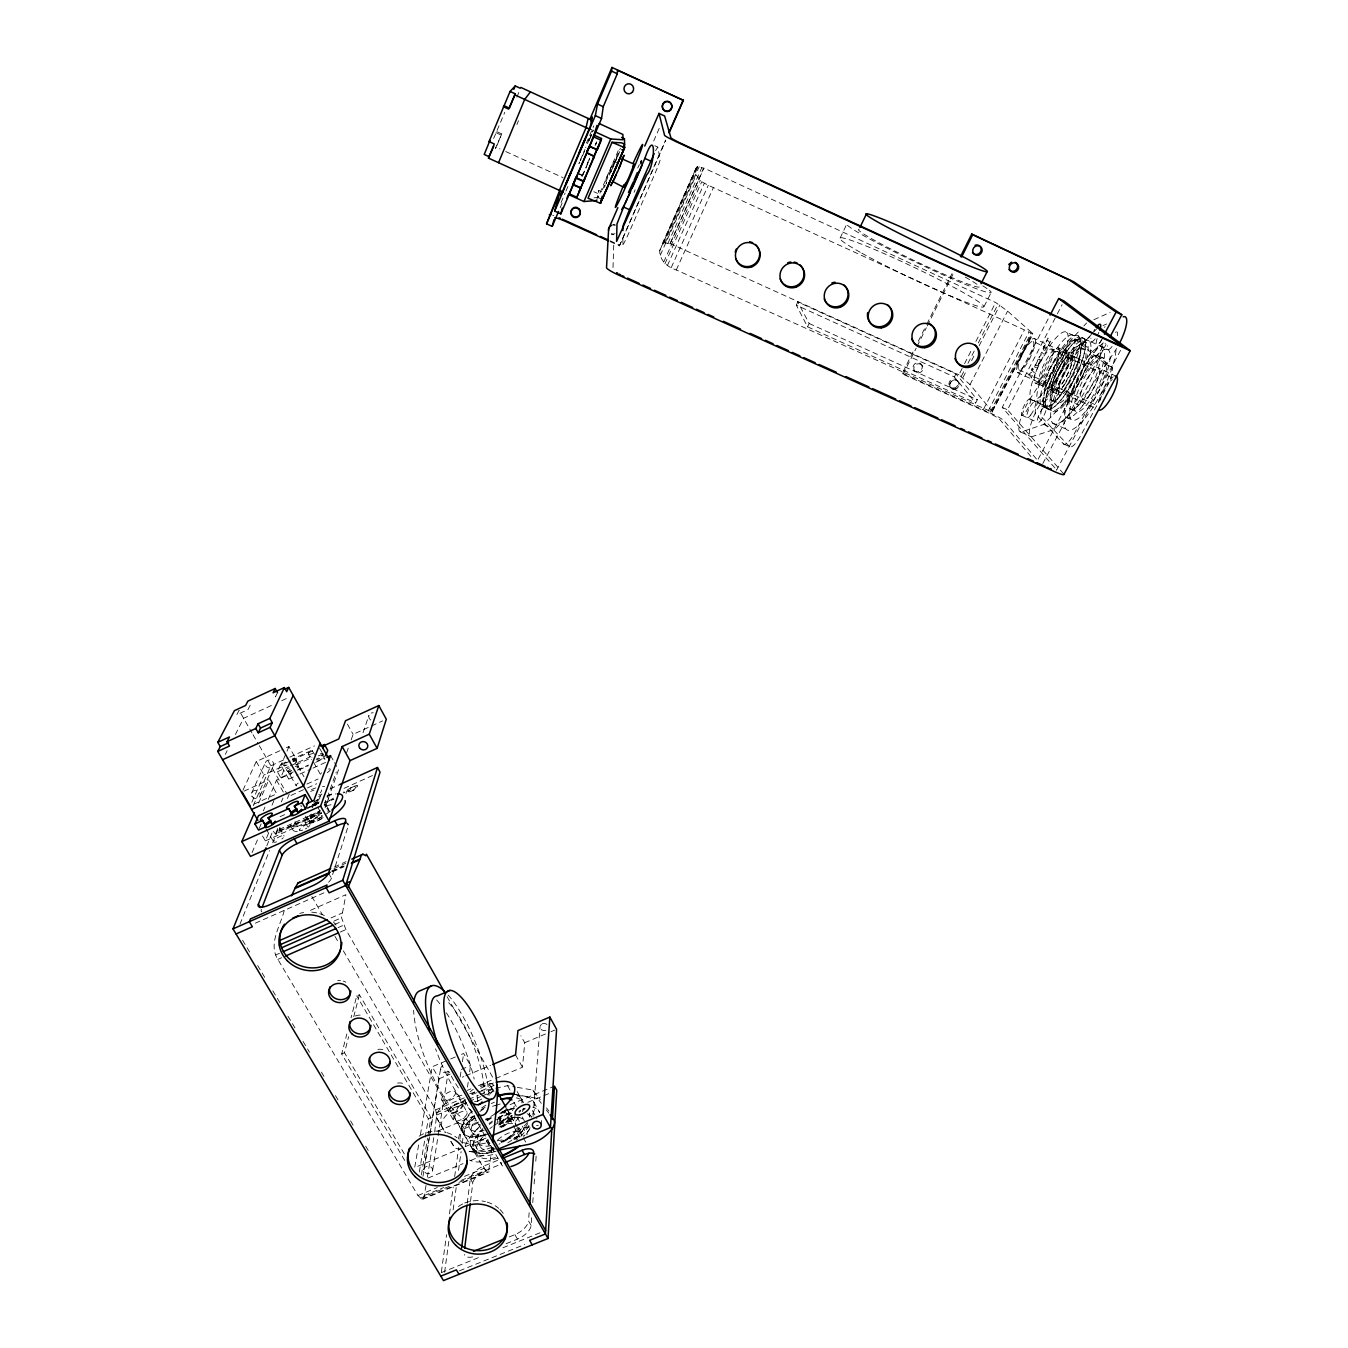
<?xml version="1.0" encoding="UTF-8"?>
<svg xmlns="http://www.w3.org/2000/svg" width="1348" height="1348" viewBox="0 0 1348 1348"><rect width="100%" height="100%" fill="white"/><g stroke="black" fill="none" stroke-linecap="round" stroke-linejoin="round"><path stroke-width="0.75" stroke-dasharray="5 3.75" d="M610.189 241.629L619.457 245.842L665.609 140.074M613.003 267.561L613.795 243.398M541.239 1125.462L541.677 1119.194M506.157 1243.682L517.464 1239.132A14.626 7.195 -32.4 0 0 531.095 1225.399L531.837 1215.053M532.746 1202.618L533.505 1192.255M534.111 1183.965L535.021 1171.53M535.779 1161.167L536.083 1157.022A13.783 6.454 -31.4 0 0 535.813 1155.253M531.095 1225.399L528.517 1220.951L529.141 1212.678M533.033 1116.464L540.043 1026.755M495.727 1078.451L522.485 1067.245L524.726 1042.729L520.85 1035.77M515.088 1114.173L514.616 1119.11L513.2 1119.699L513.453 1117.104M601.579 191.736L598.748 190.456L598.04 197.499L600.972 198.847M596.726 200.515L598.748 190.456M497.193 1120.424L498.019 1121.873L496.991 1122.311M492.054 1147.906L488.431 1172.288L483.831 1168.413L345.863 929.598L341.566 917.735L345.897 894.684L307.9 911.45M343.352 950.812L435.674 1109.842L436.651 1115.032L434.646 1132.354L475.322 1115.419M470.503 1201.388L472.777 1183.005L470.317 1178.775A13.783 6.369 -32 0 1 483.325 1166.239L498.827 1159.87M467.234 1203.225L470.317 1178.775M444.587 1272.276L448.867 1241.07M453.13 1209.864L456.551 1184.909M458.539 1170.334L461.1 1151.613M462.246 1143.289L464.234 1128.731L461.892 1124.687L475.406 1119.076M441.369 1272.006L446.576 1234.65M449.474 1213.908L453.231 1186.931M454.664 1176.551L458.724 1147.502M459.87 1139.212L461.892 1124.687M468.194 1082.158L467.048 1090.465L470.873 1088.864M469.643 1071.778L470.503 1065.56L463.645 1053.496L459.938 1055.046M460.915 1072.014L460.022 1078.181L463.847 1076.563M462.431 1061.719L463.645 1053.496M432.641 1170.3L448.328 1071.357M284.226 910.608C280.367 926.076 268.016 943.954 277.857 959.388L417.964 1195.491L421.688 1199.063L423.609 1198.709L426.069 1185.28M427.383 1177.124L433.989 1136.415M423.862 1169.66L440.594 1068.694M422.969 1176.282L439.128 1078.771L432.202 1066.757L448.85 1059.73M421.385 1174.9L427.552 1138.083M427.889 1136.027L430.972 1117.627L359.411 994.723L356.748 995.869L351.036 1017.892M419.346 1171.951L424.89 1139.195M425.227 1137.139L428.344 1118.722L356.748 995.869M418.621 1144.957L414.678 1167.587L463.324 1147.451M420.408 1134.662L432.202 1066.757M404.333 1153.939L344.498 1052.737L348.61 1036.73M353.749 1016.729L359.411 994.723M404.771 1160.51L341.684 1053.934L346.874 1033.916M606.263 183.648L606.549 182.806M328.592 882.249A15.603 4.819 -30.1 0 0 331.456 878.188L348.34 825.583A14.643 4.297 -29.6 0 0 347.548 823.476M577.146 172.864L582.454 175.274L582.892 174.077M587.442 127.79L593.137 130.419L592.749 131.447M363 732.756L368.931 715.367M605.859 179.402L619.238 148.331M346.588 752.858L348.542 747.298M351.154 739.9L353.109 734.357L369.706 726.791M325.154 807.368L338.55 769.725L334.574 762.665M324.278 805.868L336.292 771.932M604.409 187.456L605.336 184.929M317.016 802.582L316.325 804.453L311.034 806.913M696.613 167.304L694.995 171.668L696.191 174.954L701.735 181.744L708.29 185.266L1033.107 333.9L991.943 412.067L676.275 269.954C667.53 267.14 659.678 260.669 659.694 250.694L696.545 167.118L697.725 167.371L663.553 243.853L662.357 243.988M312.433 807.553L312.938 806.205M273.256 831.261L275.464 834.008L278.682 831.211L280.064 827.739M587.172 164.523L588.065 162.148L586.616 165.248L589.699 158.053M595.395 144.859L596.473 142.231M277.722 828.413L275.464 834.008L321.65 813.181L319.51 810.401M239.944 924.273L269.533 850.554M272.65 842.786L278.092 829.205M287.41 798.521L289.618 793.079M592.631 131.801L593.137 130.419M266.786 845.853L273.071 830.402M493.654 138.456L504.792 112.288M262.506 835.996L265.371 840.899L268.555 833.115M281.344 801.976L282.945 798.083M496.856 131.649L501.759 133.89L495.424 148.381L496.266 147.235L500.057 148.954M497.041 145.314L501.759 133.89M516.874 97.14L519.266 91.327M516.907 124.606L518.491 120.747M285.978 762.041L280.502 764.535L288.792 779.093L291.151 773.381M295.077 763.878L296.644 760.07L288.978 746.573L281.698 749.909M579.236 163.226L579.775 161.928M588.773 140.428L589.447 138.844M609.279 175.122L612.936 166.478M252.093 852.61L258.462 837.445M272.01 805.194L275.211 797.612M589.379 138.979L585.689 147.606M585.875 167.641L586.565 165.989M259.22 828.447L261.327 823.493M280.502 764.535L277.385 771.764L280.755 777.628L283.838 770.365L289.298 767.871M590.525 136.805L591.334 134.935L589.059 140.63M561.054 202.604L565.149 193.017M565.958 191.096L568.418 185.333M586.397 143.158L588.857 137.395M589.683 135.474L593.76 125.886M263.366 810.856L265 807.031M268.286 799.347L276.492 780.172L291.421 773.381M580.314 160.21L584.931 149.409M560.128 207.761L562.504 202.183M582.521 155.863L584.965 150.133M589.042 140.58L591.486 134.851M581.881 176.285L583.381 172.814M595.091 145.449L596.625 141.86M582.403 176.184L589.716 159.098M288.978 746.573L280.923 765.31L290.258 761.064M590.71 135.845L591.351 134.345M605.993 183.935L606.701 182.317M602.404 189.849L620.4 148.213M612.093 169.309L616.963 158.07M617.772 156.2L620.198 150.588M578.865 163.63L579.455 162.282M589.194 139.922L589.868 138.322M258.664 803.037L268.774 779.902L276.795 793.82L252.093 805.009M583.751 172.561L584.409 171.044M612.902 166.967L615.177 161.339M653.696 141.001L660.419 125.617M260.08 795.927L273.543 765.31M619.457 245.842L665.727 140.546M253.239 805.683L270.847 765.765L287.916 757.997M251.823 802.229L263.989 774.948L285.759 765.041M595.749 144.489L596.322 143.191M662.323 243.735L696.545 167.118M659.694 250.694L697.32 166.326L703.841 168.365L670.007 243.937L663.351 242.404L663.553 243.853M665.272 242.573L699.174 166.714M660.301 255.21L696.191 174.954M667.968 243.247L701.836 167.59M670.007 243.937L703.69 167.961L995.667 302.525L1007.596 311.118L1033.107 333.9M663.721 262.034L700.353 180.278M615.884 159.772L617.283 156.654M614.604 163.108L616.171 159.586M611.2 171.921L611.689 170.859M664.901 263.854L701.735 181.744M667.429 265.472L704.347 183.244M671.27 267.527L708.29 185.266M251.571 793.18L265.354 762.665M676.275 269.954L713.362 187.709M592.463 131.818L593.204 130.116M580.263 160.395L580.988 158.912L580.533 159.89M333.344 798.168L329.519 800.661L330.007 797.915L328.541 798.572L327.193 802.363L333.815 799.078M243.011 790.113L256.255 761.536L279.878 750.735M583.179 173.825L582.454 175.274M796.314 305.154L797.814 302.003L955.951 373.885L977.317 399.733L975.632 403.001L807.57 326.823L796.314 305.154L954.384 376.968L975.632 403.001M840.107 238.124L846.898 223.852A79.953 4.988 25.4 0 0 927.171 267.629A79.953 4.988 25.4 0 0 988.438 289.601M277.486 692.602L275.43 696.916L273.863 694.153M637.739 167.995L639.373 164.574M807.57 326.823L809.171 323.486L797.814 302.003M1030.849 456.433L999.845 419.531A11.576 1.314 26 0 0 987.663 412.555L903.16 374.272L902.402 373.194L914.584 348.761M918.325 341.229L925.823 326.182M926.767 324.312L952.059 273.543M903.16 374.272L916.135 348.239M917.061 346.369L926.329 327.766M927.255 325.913L953.221 273.829M225.335 754.324L227.155 750.718M235.378 734.508L243.6 718.299L272.212 705.088M250.189 705.24L247.965 709.604L236.759 714.777L239.051 710.379L251.975 732.908M984.074 306.502L991.252 292.348M954.384 376.968L955.951 373.885M992.701 412.016L970.021 384.635L958.934 374.795L963.635 365.527M964.578 363.674L972.11 348.846M975.885 341.432L995.667 302.525M961.36 376.294L964.191 370.734M967.965 363.32L974.57 350.328M978.345 342.898L998.16 303.94M963.062 377.373L966.853 369.942M971.571 360.657L975.362 353.227M979.137 345.796L999.946 304.951M970.021 384.635L1007.596 311.118M983.551 409.152L1024.059 330.563M988.202 411.005L1028.726 332.552M990.392 411.713L1030.9 333.36M991.926 410.736L1032.18 332.872M991.943 412.067L1032.416 333.832M655.6 150.673L657.757 147.101L660.217 159.435A18.046 0.893 -66.5 0 1 653.207 177.616L630.055 230.238A17.76 0.876 -66.6 0 1 622.894 244.274L619.743 242.842M1054.928 467.992L1002.238 407.399L1049.132 316.982M1063.623 473.822L1007.478 409.775L1056.36 315.752M1057.321 313.916L1062.106 304.699M1038.179 459.179L1101.501 339.662M1042.813 463.51L1106.017 344.481M1120.559 350.328L1056.562 470.182A13.632 1.668 26.3 0 0 1056.529 469.913M311.877 807.25L313.242 805.902M1078.232 332.029L1062.864 348.66L1029.771 399.328A24.23 6.167 -63.8 0 0 1019.796 421.688A24.23 6.167 -63.8 0 0 1021.38 431.899L1043.756 424.435L1067.616 399.851L1103.709 345.846A26.151 6.942 -62.8 0 0 1105.309 343.234M1097.474 327.985L1073.514 353.564L1040.235 404.097A24.213 6.302 -63.7 0 0 1030.26 426.423A24.213 6.302 -63.7 0 0 1031.928 436.668L1054.641 429.372L1078.72 404.922L1115.032 351.053A26.134 7.077 -62.7 0 0 1116.633 348.475M1083.826 325.98L1086.623 322.964M519.132 1112.336L520.648 1110.971M324.986 802.768L325.491 800.308M318.145 802.346L307.782 808.177M518.896 1111.359L520.614 1110.179M314.691 754.476L311.877 750.28A6.336 1.618 -29.1 0 0 308.288 754.021L311.607 759.884A6.336 1.634 -29.1 0 1 311.658 759.379M512.038 1115.335L510.555 1116.195L512.442 1116.026M343.201 792.944L344.667 792.22L343.757 791.899M281.749 700.69L287.478 698.045M289.82 757.121L314.472 745.882M296.998 766.978A6.319 1.634 -29.3 0 0 296.274 764.737L292.668 758.991L312.197 750.095M292.112 760.205L312.652 750.853M293.022 761.721L296.644 760.07M371.559 725.965L382.613 720.91M277.385 771.764L288.472 766.709M290.326 765.883L312.483 755.79M296.004 764.822L311.961 757.559M244.039 791.158L268.774 779.902M280.755 777.628L295.515 770.921M297.369 770.079L308.439 765.041M317.673 760.845L325.053 757.492L322.56 753.06M298.885 769.994L308.203 765.765M315.668 762.361L325.003 758.132M288.792 779.093L298.11 774.847M299.981 774.005L311.169 768.933M313.022 768.09L329.805 760.474M316.039 800.442L319.83 798.724M306.889 784.064L318.061 779.009M290.949 795.404L305.693 788.732M307.529 787.906L316.729 783.744M330.159 788.85L339.612 784.587M280.098 816.669L287.646 813.265M327.075 796.011L334.641 792.59M344.111 788.327L372.486 775.521M312.264 804.604L318.465 801.925M319.291 801.959L311.708 805.379L318.718 802.785M307.445 808.294L318.465 803.324M1093.851 319.712L1110.145 312.399M278.682 831.211L319.695 812.777L321.65 813.181L278.682 831.211L277.974 829.997L318.987 811.563L319.695 812.777M265.371 840.899L322.341 815.287M334.27 867.017L346.032 861.642M334.001 868.584L345.678 863.293M331.574 871.044L343.032 865.955M332.063 871.499L344.128 866.006M332.636 871.768L343.892 866.764M255.345 923.161L326.165 891.837M331.035 917.937L342.291 912.984M334.034 921.055L341.566 917.735M334.725 924.458L342.274 921.139M275.717 954.974L279.491 953.322M338.062 927.626L343.723 925.149M277.857 959.388L281.631 957.737M340.202 932.075L345.863 929.598M1102.984 325.576L1106.657 323.975M341.684 1053.934L344.498 1052.737M450.704 1058.955L458.101 1055.838M439.128 1078.771L450.198 1074.103M461.269 1069.436L470.503 1065.56M524.726 1042.729L549.091 1032.467M550.961 1031.692L554.719 1030.108M465.768 1075.771L490.655 1065.308M478.523 1085.645L493.806 1079.243M435.674 1109.842L464.268 1097.879M471.901 1094.694L479.534 1091.492M481.438 1090.7L496.704 1084.314M307.546 807.688L318.499 803.122M436.246 1112.892L466.796 1100.12M468.7 1099.328L478.254 1095.334M480.158 1094.525L493.536 1088.948M436.651 1115.032L467.234 1102.26M469.138 1101.468L480.613 1096.682M482.517 1095.873L493.991 1091.088M428.344 1118.722L430.972 1117.627M472.339 1119.548L475.726 1118.149M510.117 1104.635L554.483 1086.185M464.234 1128.731L477.731 1123.137M485.432 1119.918L491.228 1117.526M500.866 1113.515L514.346 1107.904A43.069 19.479 -31.3 0 0 499.822 1113.364M527.843 1102.31L549.057 1093.498M522.653 1109.236L525.282 1108.14M522.62 1110.027L525.029 1109.016M465.279 1146.642L486.679 1137.796M428.108 1178.034L463.055 1163.61M470.823 1160.409L494.143 1150.804M417.964 1195.491L437.342 1187.521M464.453 1176.383L483.831 1168.413M424.418 1195.457L443.644 1187.554M460.932 1180.444L501.254 1164.099M420.357 1198.237L449.373 1186.324M459.045 1182.348L486.139 1171.227M421.688 1199.063L487.386 1172.086M422.817 1199.231L489.139 1171.8M509.207 1236.942L514.869 1234.65A14.643 7.178 -32.4 0 0 528.517 1220.951M441.285 1272.63L479.888 1257.061M502.956 1247.743L543.901 1231.23M459.466 1270.81L524.776 1244.49M314.033 805.514L315.938 805.363M292.668 758.991L292.954 758.907A6.336 1.618 -29.3 0 1 292.583 762.008M320.403 753.717L320.689 753.633A6.336 1.634 -29.1 0 1 322.273 755.032A6.336 1.634 -29.1 0 1 316.274 759.16M469.761 1093.548L475.726 1092.318M477.714 1091.897L493.621 1088.594M495.609 1088.19L507.556 1085.696L515.34 1087.044M474.445 1101.754L478.422 1100.928M463.476 1142.666L475.018 1145.126L489.139 1142.413M497.21 1140.846L523.462 1135.808M469.121 1151.293L479.939 1153.669L494.059 1150.973M594.03 197.802L598.04 197.499L613.744 161.17L616.626 162.501M517.295 1087.364L532.898 1090.043L540.312 1099.783M514.026 1094.306L537.616 1098.468L541.34 1103.372M450.822 1141.52L454.916 1148.176L460.224 1149.339M1063.437 443.896L1069.368 446.576A17.238 4.802 -63.4 0 0 1081.012 435.101L1107.331 385.882A17.49 4.853 -63 0 0 1111.78 367.178L1080.725 342.021L1075.097 339.426A16.412 4.213 -63.2 0 0 1064.212 351.154L1040.235 396.885A16.176 4.162 -63.6 0 0 1035.803 414.224L1063.437 443.896A17.238 4.752 -63.5 0 0 1075.013 432.371L1101.316 383.118A17.507 4.802 -63 0 0 1105.781 364.432L1075.097 339.426M609.953 240.77L619.457 245.083M902.402 373.194L991.774 413.684A11.542 1.297 26 0 1 1003.94 420.66L1037.775 460.578M1020.2 431.781L1030.731 436.55M1030.243 399.008A9.166 2.308 -63.8 0 1 1025.373 412.69A9.166 2.308 -63.8 0 1 1022.441 409.623A9.166 2.308 -63.8 0 1 1030.243 399.008L1046.115 406.237A9.166 2.376 -63.7 0 1 1041.263 419.919A9.166 2.376 -63.7 0 1 1038.23 416.785A9.166 2.376 -63.7 0 1 1046.115 406.237M1031.321 399.615L1044.885 405.782M1044.312 406.944L1051.086 410.028M1041.515 405.95L1046.941 408.41M1046.874 408.478L1052.283 410.938M1065.813 417.088L1071.205 419.548M669.905 243.398L958.934 374.795M1052.603 423.036L1066.083 429.169M1043.756 424.435L1054.641 429.372M1021.784 415.184L1037.606 422.379M1002.238 407.399L1007.478 409.775M809.171 323.486L977.317 399.733M1018.684 369.706L1096.345 405.192M496.013 132.711L500.951 134.952M1017.235 372.503L1094.862 407.955M577.753 173.488L583.482 176.099M1039.325 384.315L1052.906 390.516M1034.826 382.832L1040.268 385.309M1052.35 391.695L1059.124 394.796M1067.616 399.851L1078.72 404.922M505.753 151.549L562.975 177.633M593.845 191.702L597.484 193.371M1051.255 400.171L1056.664 402.631M1070.194 408.798L1075.603 411.275M1033.276 341.566A15.89 3.825 -63.6 0 1 1024.901 364.988A15.89 3.825 -63.6 0 1 1019.813 360.405A15.89 3.825 -63.6 0 1 1033.276 341.566L1111.224 377.373M1078.316 335.922A39.648 10.194 -63.4 0 1 1057.961 394.273A39.648 10.194 -63.4 0 1 1043.891 382.984A39.648 10.194 -63.4 0 1 1078.316 335.922L1089.184 341.044A39.614 10.413 -63.3 0 1 1068.93 399.362A39.614 10.413 -63.3 0 1 1054.524 387.938A39.614 10.413 -63.3 0 1 1089.184 341.044M1091.038 341.785L1108.275 349.84A39.564 10.784 -63.1 0 1 1088.173 408.158A39.564 10.784 -63.1 0 1 1073.21 396.464A39.564 10.784 -63.1 0 1 1108.275 349.84M1066.538 332.282A38.098 9.588 -63.4 0 1 1046.907 388.325A38.098 9.588 -63.4 0 1 1033.731 377.592A38.098 9.588 -63.4 0 1 1066.538 332.282L1080.22 338.601A38.064 9.84 -63.3 0 1 1060.691 394.61A38.064 9.84 -63.3 0 1 1047.126 383.708A38.064 9.84 -63.3 0 1 1080.22 338.601M1079.647 339.78A38.047 9.84 -63.3 0 1 1060.118 395.807A38.047 9.84 -63.3 0 1 1046.57 384.854A38.047 9.84 -63.3 0 1 1079.647 339.78L1086.488 342.931A38.03 9.975 -63.3 0 1 1067.009 398.941A38.03 9.975 -63.3 0 1 1053.26 387.921A38.03 9.975 -63.3 0 1 1086.488 342.931M654.774 145.719L657.757 147.101M1079.243 346.992A30.128 7.835 -63.3 0 1 1063.724 391.409A30.128 7.835 -63.3 0 1 1053.007 382.562A30.128 7.835 -63.3 0 1 1079.243 346.992L1084.702 349.52A30.111 7.92 -63.3 0 1 1069.217 393.902A30.111 7.92 -63.3 0 1 1058.382 385.023A30.111 7.92 -63.3 0 1 1084.702 349.52M1098.334 355.788A30.077 8.105 -63.2 0 1 1082.933 400.171A30.077 8.105 -63.2 0 1 1071.778 391.156A30.077 8.105 -63.2 0 1 1098.334 355.788L1103.776 358.298A30.077 8.189 -63.1 0 1 1088.409 402.681A30.077 8.189 -63.1 0 1 1077.136 393.599A30.077 8.189 -63.1 0 1 1103.776 358.298M1105.781 364.432L1111.78 367.178M1062.864 348.66L1073.514 353.564M1058.399 347.851A20.624 5.19 -63.5 0 1 1047.649 378.283A20.624 5.19 -63.5 0 1 1040.639 372.216A20.624 5.19 -63.5 0 1 1058.399 347.851L1072.048 354.136A20.608 5.325 -63.3 0 1 1061.365 384.551A20.608 5.325 -63.3 0 1 1054.153 378.4A20.608 5.325 -63.3 0 1 1072.048 354.136M1071.475 355.316A20.608 5.325 -63.3 0 1 1060.792 385.73A20.608 5.325 -63.3 0 1 1053.58 379.563A20.608 5.325 -63.3 0 1 1071.475 355.316L1078.299 358.45A20.591 5.392 -63.3 0 1 1067.633 388.864A20.591 5.392 -63.3 0 1 1060.32 382.647A20.591 5.392 -63.3 0 1 1078.299 358.45M1034.742 338.736A19.074 4.583 -63.6 0 1 1024.716 366.841A19.074 4.583 -63.6 0 1 1018.599 361.365A19.074 4.583 -63.6 0 1 1034.742 338.736L1114.628 375.452M1052.4 349.166A19.041 4.752 -63.5 0 1 1042.459 377.255A19.041 4.752 -63.5 0 1 1036.073 371.644A19.041 4.752 -63.5 0 1 1052.4 349.166L1057.86 351.676A19.024 4.802 -63.5 0 1 1047.935 379.765A19.024 4.802 -63.5 0 1 1041.482 374.121A19.024 4.802 -63.5 0 1 1057.86 351.676M1069.368 446.576L1041.381 416.768A16.176 4.213 -63.6 0 1 1045.778 399.412L1069.79 353.715A16.412 4.246 -63.2 0 1 1080.725 342.021M949.649 386.236L950.525 387.348M546.496 1107.888L548.973 1111.14M921.526 364.583A4.718 4.482 -41.6 0 1 917.887 371.829A4.718 4.482 -41.6 0 1 913.54 365.409A4.718 4.482 -41.6 0 1 921.526 364.583L922.318 365.628A4.735 4.482 -41.5 0 1 918.679 372.907A4.735 4.482 -41.5 0 1 914.315 366.471A4.735 4.482 -41.5 0 1 922.318 365.628M546.328 1109.926L548.804 1113.195M913.775 369.975L914.551 371.037M461.808 1095.216A20.961 9.015 -31.4 0 0 443.121 1105.562A20.961 9.015 -31.4 0 0 436.853 1118.351L445.632 1132.64M436.853 1118.351L444.688 1131.545M242.556 940.23L250.121 952.884M257.67 965.522L265.236 978.176M272.802 990.814L280.367 1003.451M287.916 1016.106L295.482 1028.743M303.047 1041.397L309.518 1052.232M321.397 1072.098L324.632 1077.524M335.433 1095.587L339.763 1102.816M350.564 1120.879L354.878 1128.108M365.679 1146.171L370.009 1153.399M311.877 896.589L322.374 914.669M334.961 936.355L339.157 943.583M451.007 1141.453L454.916 1148.176M265.944 828.666L273.593 841.809M473.552 1148.243L476.552 1153.45M483.325 1166.239L485.769 1170.452A13.783 6.386 -32 0 0 472.777 1183.005M455.27 1119.312L464.639 1135.623A33.751 14.997 -31.2 0 0 484.218 1139.717M470.688 1146.103L473.114 1150.282M441.756 1099.901L453.366 1120.003M279.356 827.841L284.125 836.063M514.869 1234.65L517.464 1239.132M294.875 821.859L299.627 830.115M469.273 1127.434L471.699 1131.646M477.731 1142.11L480.141 1146.305M256.255 761.536L263.989 774.948M475.018 1145.126L479.939 1153.669M292.55 829.239L289.837 824.538A30.01 8.408 -29.5 0 0 324.042 815.422M309.77 821.387L306.4 815.506A11.138 3.117 -29.5 0 0 319.678 811.732M305.44 816.113L310.175 824.369M305.103 822.28L307.799 826.981A17.12 4.886 -29.5 0 1 321.245 814.108M465.363 1101.518L501.439 1164.402M486.443 1140.947L489.425 1146.171M253.036 734.727L258.277 743.86M259.322 745.697L287.158 794.174M276.492 780.172L284.546 794.191M455.557 1092.116A7.953 3.37 -31.3 0 1 446.272 1100.726A7.953 3.37 -31.3 0 1 444.149 1095.216A7.953 3.37 -31.3 0 1 455.557 1092.116L467.133 1112.252A7.92 3.437 -31.5 0 1 457.916 1120.896A7.92 3.437 -31.5 0 1 455.725 1115.268A7.92 3.437 -31.5 0 1 467.133 1112.252M328.541 873.1L331.456 878.188M290.241 769.118A5.628 1.449 -29.3 0 0 288.152 771.696L296.139 785.665M286.18 762.277A6.336 1.618 -29.3 0 0 283.821 765.159L287.158 771.005M294.942 759.126L298.262 764.973M298.026 766.338L303.991 776.819M313.882 800.459L316.713 805.396M317.639 807.048L321.414 813.636M313.595 762.328L320.554 774.611M345.61 820.764L348.34 825.583M506.915 1108.966L514.06 1121.57M515.088 1123.356L522.232 1135.96M523.243 1137.763L526.31 1143.155M506.646 1108.595L516.402 1125.782M491.312 1086.892L493.351 1090.498M504.573 1110.28L519.89 1137.274M325.946 804.857L329.283 810.738M507.556 1085.696L512.223 1094.003M516.267 1106.455L513.891 1102.243A25.663 11.357 -31.2 0 1 497.496 1124.687M522.198 1116.97L524.557 1121.148M522.283 1126.17L527.135 1134.78M516.975 1117.037L520.648 1123.507M447.064 996.644L493.587 1078.838M532.325 1110.499L536.892 1118.604M330.597 755.588L333.579 760.895M517.177 1091.56L523.277 1102.495A33.751 14.997 -31.2 0 0 516.301 1097.895M319.425 747.971L321.902 752.386M322.475 755.2L325.458 760.474M532.898 1090.043L537.616 1098.468M533.825 1102.074L539.722 1112.572A43.069 19.479 -31.3 0 0 532.78 1107.129M515.543 1054.844L522.485 1067.245M347.43 724.146L353.109 734.357M697.32 166.326L697.725 167.371M622.894 238.394L622.894 244.274M634.133 192.326A19.563 0.876 -66.6 0 1 635.144 189.748M982.844 285.894A79.953 4.988 25.4 0 1 987.309 288.809M965.252 277.115A66.962 4.179 25.4 0 1 935.748 270.577A66.962 4.179 25.4 0 1 859.114 229.227M612.801 224.425A4.785 4.701 -87.1 0 1 615.194 224.813M614.958 233.659A4.785 4.701 -87.1 0 1 611.369 233.575M552.731 215.292A11.896 1.382 24.5 0 1 553.826 215.663M612.767 225.116A4.802 4.701 -87.1 0 1 615.177 225.504M613.744 234.67A4.802 4.701 -87.1 0 1 611.335 234.282M1098.873 332.349A9.891 2.595 -62.9 0 1 1097.761 334.675M1095.149 338.837A9.891 2.595 -62.9 0 1 1090.936 338.095M1093.565 331.473A9.891 2.595 -62.9 0 1 1094.829 329.266M1102.108 339.494A9.891 2.629 -62.8 0 1 1096.969 344.515A9.891 2.629 -62.8 0 1 1097.137 338.618M1104.197 327.294A9.891 2.629 -62.8 0 1 1105.175 326.806M1115.976 350.362A50.651 13.8 -63.1 0 1 1083.96 419.531A50.651 13.8 -63.1 0 1 1065.965 408.764A50.651 13.8 -63.1 0 1 1103.372 342.83M1102.175 343.993A50.702 13.463 -63.2 0 1 1070.194 413.263A50.702 13.463 -63.2 0 1 1052.653 402.698A50.702 13.463 -63.2 0 1 1089.892 336.612M1117.138 331.996A9.874 2.679 -62.7 0 1 1117.323 335.703M1112.066 346.503A9.874 2.679 -62.7 0 1 1107.719 345.711M1115.436 332.366A9.874 2.679 -62.7 0 1 1116.43 331.878M1099.901 400.71A15.805 4.448 -63 0 1 1108.292 383.54M1110.381 381.13A15.805 4.448 -63 0 1 1112.285 379.529M1098.384 402.226A18.973 5.341 -63 0 1 1113.229 376.833M330.378 769.708A5.611 1.5 -29.2 0 1 327.261 772.606M320.959 773.533A5.611 1.5 -29.2 0 1 321.633 772.808M328.575 769.034A5.611 1.5 -29.2 0 1 330.091 768.983M318.33 755.857A5.628 1.466 -29.1 0 1 322.442 755.655A5.628 1.466 -29.1 0 1 316.746 759.935M295.161 766.456A5.628 1.449 -29.3 0 1 296.897 768.124M291 771.578A5.628 1.449 -29.3 0 1 288.152 771.696M370.751 720.051A4.33 4.01 17 0 1 373.194 712.688M276.593 841.86A6.015 1.702 -29.9 0 1 274.082 840.579A6.015 1.702 -29.9 0 1 281.109 836.03A6.015 1.702 -29.9 0 1 283.636 837.293M282.895 838.102A6.015 1.702 -29.9 0 1 281.867 838.978M302.693 830.132A6.015 1.702 -29.7 0 1 300.537 828.38A6.015 1.702 -29.7 0 1 308.608 823.965A6.015 1.702 -29.7 0 1 307.984 827.251M306.754 828.11A6.015 1.702 -29.7 0 1 305.406 828.919M296.425 785.951A5.611 1.5 -29.4 0 1 298.211 783.07M545.906 1030.31A4.078 3.606 3.8 0 1 541.424 1024.295M542.3 1023.789A4.078 3.606 3.8 0 1 547.17 1024.716M514.279 1094.222A33.767 14.946 -31.2 0 1 521.878 1102.917M511.869 1119.177A33.767 14.946 -31.2 0 1 497.816 1129.506M489.897 1133.382A33.767 14.946 -31.2 0 1 463.594 1133.786A33.767 14.946 -31.2 0 1 472.541 1111.611M529.326 1127.08A8.29 3.774 -30.9 0 1 522.333 1125.715M448.008 1071.02A4.044 3.539 7.3 0 1 441.032 1070.497A4.044 3.539 7.3 0 1 444.823 1065.459M495.087 1113.852A33.852 14.761 -31.1 0 1 485.735 1119.143M478.607 1122.058A33.852 14.761 -31.1 0 1 455.725 1120.306A33.852 14.761 -31.1 0 1 465.363 1099.109M471.834 1093.818A33.852 14.761 -31.1 0 1 474.681 1091.846M480.663 1088.291A33.852 14.761 -31.1 0 1 494.396 1082.747M518.458 1127.366A17.49 7.936 -31.3 0 1 514.97 1139.683M496.013 1148.934A17.49 7.936 -31.3 0 1 489.189 1143.947M528.955 1125.327A32.318 14.592 -31.3 0 1 516.217 1140.206M496.064 1151.243A32.318 14.592 -31.3 0 1 474.007 1149.221A32.318 14.592 -31.3 0 1 482.938 1128.562M489.088 1123.44A32.318 14.592 -31.3 0 1 492.509 1121.098M497.884 1117.964A32.318 14.592 -31.3 0 1 510.656 1112.892M527.169 1113.583A32.318 14.592 -31.3 0 1 529.68 1116.481M516.402 1128.546A17.507 7.903 -31.3 0 1 500.664 1141.756M489.964 1143.525A17.507 7.903 -31.3 0 1 486.19 1138.74M498.608 1125.041A17.507 7.903 -31.3 0 1 515.509 1122.143M495.424 1157.595A32.285 14.659 -31.3 0 1 476.602 1153.568A32.285 14.659 -31.3 0 1 485.903 1133.719M499.013 1124.114A32.285 14.659 -31.3 0 1 518.66 1117.071M312.955 753.279A6.336 1.618 -29.1 0 1 308.288 754.021M287.006 765.024A6.336 1.618 -29.3 0 1 283.821 765.159M291.758 770.315A6.319 1.634 -29.3 0 1 287.276 771.191A6.319 1.634 -29.3 0 1 289.517 768.124M321.97 794.006A19.479 5.325 -29.4 0 1 318.684 796.769M311.422 789.625A19.479 5.325 -29.4 0 1 315.668 787.906M322.509 786.373A19.479 5.325 -29.4 0 1 324.649 786.659M321.431 789.979A14.609 3.993 -29.4 0 1 320.386 792.826M310.714 791.445A14.609 3.993 -29.4 0 1 313.916 790.147M318.33 800.628A14.592 4.01 -29.5 0 1 315.348 802.7M318.751 794.646A11.155 3.067 -29.5 0 1 316.544 800.645M301.564 806.66A11.155 3.067 -29.5 0 1 301.093 805.11M324.127 804.065A11.138 3.117 -29.5 0 1 325.154 807.064M330.378 811.142A30.01 8.408 -29.5 0 1 325.694 814.377M313.545 802.161A30.01 8.408 -29.5 0 1 320.352 798.774M326.873 796.146A30.01 8.408 -29.5 0 1 336.023 793.921M297.285 831.531A29.976 8.476 -29.5 0 1 297.167 820.561M324.666 802.7A29.976 8.476 -29.5 0 1 333.512 799.566M326.789 808.766A11.138 3.151 -29.5 0 1 327.834 811.799M322.374 816.45A11.138 3.151 -29.5 0 1 309.113 820.241A11.138 3.151 -29.5 0 1 320.42 810.586M327.463 809.946A11.138 3.151 -29.5 0 1 329.232 811.715M323.048 817.646A11.138 3.151 -29.5 0 1 310.006 821.758A11.138 3.151 -29.5 0 1 318.532 813.029M474.951 1116.717A69.557 20.169 68.1 0 1 440.105 1090.566A69.557 20.169 68.1 0 1 413.634 1010.259M436.617 999.946A69.557 20.169 68.1 0 1 440.594 1004.698M446.39 1012.87A69.557 20.169 68.1 0 1 474.21 1079.074M477.091 1095.806A69.557 20.169 68.1 0 1 477.478 1102.024M471.901 1111.14A69.624 19.765 68.1 0 1 435.589 1048.811M448.126 995.009A69.624 19.765 68.1 0 1 489.122 1097.171M458.387 1087.887A58.318 16.547 68.1 0 1 448.935 1071.576M448.699 1002.71A58.318 16.547 68.1 0 1 484.033 1094.003M261.866 911.821A15.603 4.769 -30.5 0 1 261.36 909.26M321.7 818.792A17.136 4.853 -29.5 0 1 306.03 823.24A17.136 4.853 -29.5 0 1 311.337 814.125M326.25 805.986A17.136 4.853 -29.5 0 1 332.299 804.689M472.71 1256.909A14.626 7.111 -33.1 0 1 464.352 1254.499M497.698 1139.97A16.125 7.363 -31.3 0 1 513.352 1131.713A16.125 7.363 -31.3 0 1 521.406 1136.027M494.295 1151.377A16.125 7.363 -31.3 0 1 492.863 1147.805M517.497 1128.343A16.142 7.33 -31.3 0 1 514.279 1139.7M493.975 1148.075A16.142 7.33 -31.3 0 1 490.706 1145.699M299.745 913.422A31.156 27.701 13.9 0 1 303.637 912.529M311.708 912.158A31.156 27.701 13.9 0 1 317.774 913.152M319.746 913.725A31.156 27.701 13.9 0 1 327.16 917.078M333.445 921.998A31.156 27.701 13.9 0 1 336.023 924.947M337.691 980.67A10.784 9.537 12 0 1 340.488 980.552M343.251 981.074A10.784 9.537 12 0 1 345.813 982.22M355.282 1016.004A10.717 9.419 10.7 0 1 363.438 1015.651M377.861 1049.384A10.632 9.301 9.6 0 1 383.354 1049.772M397.559 1083.084A10.565 9.183 8.6 0 1 403.018 1083.472M419.177 1136.162A29.791 25.646 6.8 0 1 445.009 1132.101M446.879 1132.606A29.791 25.646 6.8 0 1 457.056 1137.83M459.853 1140.273A29.791 25.646 6.8 0 1 462.263 1142.986M458.404 1206.561A29.386 24.989 5.2 0 1 463.055 1203.764M464.74 1203.006A29.386 24.989 5.2 0 1 485.398 1201.607M487.235 1202.113A29.386 24.989 5.2 0 1 498.676 1208.347M499.99 1209.56A29.386 24.989 5.2 0 1 503.394 1213.638M480.41 1086.589A13.564 5.847 -31 0 1 490.925 1086.269A13.564 5.847 -31 0 1 487.386 1094.947M481.775 1099.024A13.564 5.847 -31 0 1 475.541 1101.636M493.166 1089.892A16.277 7.01 -31 0 1 488.987 1095.233M466.509 1102.95A16.277 7.01 -31 0 1 465.178 1099.53M470.182 1091.863A16.277 7.01 -31 0 1 473.3 1089.302M480.579 1085.207A16.277 7.01 -31 0 1 493.654 1085.561M502.652 1165.953A16.075 7.465 -31.4 0 1 501.186 1162.313M505.938 1108.865A16.21 7.161 -31.2 0 1 494.396 1121.57M480.731 1125.108A16.21 7.161 -31.2 0 1 477.512 1122.783M492.576 1106.371A16.21 7.161 -31.2 0 1 496.216 1105.124M529.124 1126.507A8.29 3.774 -30.9 0 1 522.131 1125.142M518.323 1095.317A33.767 14.929 -31.2 0 1 521.524 1102.394M511.515 1118.655A33.767 14.929 -31.2 0 1 497.446 1128.967M485.6 1134.325A33.767 14.929 -31.2 0 1 462.684 1132.438A33.767 14.929 -31.2 0 1 472.188 1111.106M523.968 1128.192A25.578 11.559 -31.3 0 1 512.577 1140.947M493.216 1149.911A25.578 11.559 -31.3 0 1 483.646 1134.982M489.863 1128.63A25.578 11.559 -31.3 0 1 492.408 1126.642M493.739 1125.698A25.578 11.559 -31.3 0 1 522.586 1118.84M515.981 1130.231A16.159 7.296 -31.3 0 1 501.473 1142.396M489.526 1143.171A16.159 7.296 -31.3 0 1 488.111 1139.616M499.569 1126.962A16.159 7.296 -31.3 0 1 513.066 1123.474M519.014 1128.209A25.595 11.525 -31.3 0 1 498.524 1143.306M490.807 1145.699A25.595 11.525 -31.3 0 1 481.253 1130.82M498.49 1117.391A25.595 11.525 -31.3 0 1 512.442 1113.195M529.848 1117.172A33.683 15.148 -31.3 0 0 529.208 1113.01L531.567 1117.189A33.649 15.216 -31.3 0 0 528.938 1114.173M527.793 1123.558A33.683 15.148 -31.3 0 1 513.436 1139.026M512.004 1140.054A33.683 15.148 -31.3 0 1 507.488 1142.969M494.126 1149.204A33.683 15.148 -31.3 0 1 471.177 1147.114A33.683 15.148 -31.3 0 1 480.528 1125.631M486.931 1120.306A33.683 15.148 -31.3 0 1 492.711 1116.498M501.86 1111.881A33.683 15.148 -31.3 0 1 514.683 1108.275M530.168 1127.787A33.649 15.216 -31.3 0 1 523.782 1136.347M492.745 1154.562A33.649 15.216 -31.3 0 1 473.148 1150.383A33.649 15.216 -31.3 0 1 482.904 1129.759M489.29 1124.434A33.649 15.216 -31.3 0 1 492.121 1122.48M496.553 1119.75A33.649 15.216 -31.3 0 1 511.734 1113.465M497.934 1157.983A43.069 19.479 -31.3 0 1 469.525 1160.038M465.144 1146.255A43.069 19.479 -31.3 0 1 480.09 1126.355M487.184 1120.845A43.069 19.479 -31.3 0 1 491.801 1117.795M517.312 1095.958A43.17 19.276 -31.2 0 1 531.061 1117.29M527.456 1122.379A43.17 19.276 -31.2 0 1 498.945 1144.233M491.818 1147.35A43.17 19.276 -31.2 0 1 467.318 1150.906M458.387 1139.009A43.17 19.276 -31.2 0 1 474.176 1116.043M479.804 1111.595A43.17 19.276 -31.2 0 1 485.92 1107.5M441.622 1126.557A20.928 9.082 -31.5 0 1 447.856 1113.718A20.928 9.082 -31.5 0 1 466.492 1103.372M526.984 1133.735A8.273 3.808 -30.9 0 1 530.96 1128.411M536.555 1125.664A8.273 3.808 -30.9 0 1 538.29 1125.378M484.168 1130.466A25.663 11.357 -31.2 0 1 472.878 1116.245M481.708 1107.938A25.663 11.357 -31.2 0 1 487.285 1104.366M523.664 1108.208A33.751 14.997 -31.2 0 1 522.485 1111.628M519.081 1117.189A33.751 14.997 -31.2 0 1 513.942 1122.918M464.689 1135.741A33.751 14.997 -31.2 0 1 474.58 1115.251M481.017 1109.943A33.751 14.997 -31.2 0 1 485.314 1107.045M491.346 1103.641A33.751 14.997 -31.2 0 1 494.43 1102.175M513.015 1117.627A25.646 11.391 -31.2 0 1 499.923 1128.933M484.741 1135.134A25.646 11.391 -31.2 0 1 475.271 1120.407M495.508 1105.663A25.646 11.391 -31.2 0 1 501.254 1103.709M508.584 1118.806C505.214 1127.585 501.271 1116.481 508.584 1118.806M1035.668 365.359C1040.336 368.29 1039.746 353.159 1035.668 365.359M1040.083 359.579L1040.066 360.152A4.634 1.146 -63.5 0 1 1039.375 362.511L1036.477 367.482L1034.725 367.212A4.802 1.179 -63.6 0 1 1035.129 365.139C1035.887 363.505 1038.129 357.052 1040.083 359.579M1044.11 347.38C1045.391 351.794 1048.896 343.285 1049.519 342.139L1047.295 340.185L1044.11 347.38M1043.15 348.492C1044.397 355.249 1050.21 341.785 1050.817 340.64L1047.868 338.112L1043.15 348.492M500.849 1120.07L500.327 1125.041L498.912 1125.614L499.451 1120.66L500.849 1120.07M501.052 1118.2L499.552 1119.75L501.052 1118.2M356.041 786.693C355.501 789.709 348.357 793.315 347.902 791.31L351.626 789.119L346.554 791.394L345.914 793.332L353.934 790.113L357.675 786.137A8.341 2.342 -29.2 0 0 357.338 785.412L352.502 786.507L347.093 790.231L353.294 786.676L356.041 786.693M1032.416 375.401C1030.411 379.799 1032.164 378.063 1030.091 375.283L1029.232 376.935L1029.131 374.323L1031.304 372.166L1032.416 375.401M510.016 1118.638L509.258 1120.441A3.943 1.769 -31.1 0 1 507.455 1122.025L503.124 1123.339L502.636 1120.626A4.095 1.837 -31.1 0 1 504.135 1118.958L508.398 1117.138L510.016 1118.638M1039.375 356.63L1039.005 357.574L1041.279 354.659L1042.931 355.771L1043.79 354.103L1041.701 352.199L1039.375 356.63M1032.231 368.189L1031.759 370.211L1032.231 368.189M1032.989 368.931L1032.147 370.582L1034.169 372.553L1035.028 370.902L1032.989 368.931M861.844 253.188A79.751 5.561 25.5 0 0 981.9 307.074A79.751 5.561 25.5 0 0 892.359 257.283A79.751 5.561 25.5 0 0 861.844 253.188M1054.507 381.417A20.624 5.257 -63.4 0 0 1065.223 351.002A20.624 5.257 -63.4 0 0 1047.396 375.317A20.624 5.257 -63.4 0 0 1054.507 381.417M1053.799 391.476A38.081 9.722 -63.4 0 0 1073.379 335.45A38.081 9.722 -63.4 0 0 1040.437 380.642A38.081 9.722 -63.4 0 0 1053.799 391.476M1030.664 415.1A9.166 2.342 -63.8 0 0 1035.534 401.418A9.166 2.342 -63.8 0 0 1027.698 412.016A9.166 2.342 -63.8 0 0 1030.664 415.1M1063.488 396.801A39.631 10.312 -63.3 0 0 1083.775 338.449A39.631 10.312 -63.3 0 0 1049.233 385.444A39.631 10.312 -63.3 0 0 1063.488 396.801A39.631 10.312 -63.3 0 0 1083.708 338.517A39.631 10.312 -63.3 0 0 1049.182 385.494A39.631 10.312 -63.3 0 0 1063.42 396.851M954.62 389.218A4.735 4.465 -40.3 0 0 958.31 381.973A4.735 4.465 -40.3 0 0 950.323 382.798A4.735 4.465 -40.3 0 0 954.62 389.218A4.735 4.465 -40.2 0 0 958.293 382.006A4.735 4.465 -40.2 0 0 950.289 382.832A4.735 4.465 -40.2 0 0 954.603 389.235M953.744 388.106A4.718 4.448 -40.3 0 0 957.417 380.877A4.718 4.448 -40.3 0 0 949.447 381.703A4.718 4.448 -40.3 0 0 953.744 388.106M1064.179 384.955A19.024 4.954 -63.3 0 0 1074.053 356.866A19.024 4.954 -63.3 0 0 1057.489 379.226A19.024 4.954 -63.3 0 0 1064.179 384.955M1088.78 396.211A18.99 5.173 -63.1 0 0 1098.553 368.122A18.99 5.173 -63.1 0 0 1081.736 390.33A18.99 5.173 -63.1 0 0 1088.78 396.211M1082.68 405.647A39.581 10.666 -63.2 0 0 1102.832 347.329A39.581 10.666 -63.2 0 0 1067.869 394.037A39.581 10.666 -63.2 0 0 1082.68 405.647M265.708 765.681A4.297 3.926 20.1 0 0 273.088 766.237A4.297 3.926 20.1 0 0 269.533 760.036A4.297 3.926 20.1 0 0 265.708 765.681M251.958 796.297A4.465 4.044 19.6 0 0 259.625 796.887A4.465 4.044 19.6 0 0 255.918 790.467A4.465 4.044 19.6 0 0 251.958 796.297M424.991 1172.423A4.415 3.791 7 0 0 432.438 1171.277A4.415 3.791 7 0 0 427.316 1166.239A4.415 3.791 7 0 0 424.991 1172.423M453.434 1113.145A7.936 3.404 -31.4 0 0 462.684 1104.517A7.936 3.404 -31.4 0 0 451.277 1107.551A7.936 3.404 -31.4 0 0 453.434 1113.145M453.147 1112.656A7.936 3.404 -31.4 0 0 462.398 1104.012A7.936 3.404 -31.4 0 0 450.99 1107.062A7.936 3.404 -31.4 0 0 453.147 1112.656"/><path stroke-width="1.5" d="M558.544 211.484L552.191 226.38L546.563 223.835L560.043 192.174L554.685 211.08L560.819 213.86L601.562 118.489L603.247 106.694L617.3 73.769L617.485 70.281L683.385 100.342L669.097 132.896M265.994 847.774L233.002 928.89L443.458 1280.6L548.029 1238.492L556.758 1090.296L554.483 1086.185L552.444 1119.48M551.922 1127.804L545.434 1233.959L529.612 1240.345L532.224 1244.861M498.019 1149.204L550.456 1127.568L556.589 1029.316L549.866 1017.083L517.952 1030.563L515.543 1054.844L492.576 1064.499M550.456 1127.568L543.092 1114.442L549.866 1017.083M529.764 1204.421L533.656 1152.759A13.8 6.437 -31.4 0 0 522.064 1150.299L502.686 1158.269M602.236 196.168L600.534 203.346L588.031 198.223L612.043 142.298L621.596 142.821L624.562 144.185L623.281 147.539M600.82 200.347L600.534 203.346L624.596 147.623L624.495 138.76L621.63 137.429M492.745 1141.705L496.637 1106.54L497.816 1089.487L496.704 1084.314M554.685 211.08L595.344 115.625L597.535 104.066L611.554 71.09L611.958 67.434L683.385 100.342M464.689 1248.366L470.25 1203.427M601.259 140.344L601.494 138.507L593.861 135.002L589.464 146.376L597.164 149.898L601.259 140.344L593.541 136.805M461.589 1248.046L466.981 1205.264M597.063 125.313L593.962 134.884M576.86 197.263L580.887 187.844L573.237 184.356L569.21 193.775L576.86 197.263L601.494 138.507M588.132 118.439L586.06 127.622L559.386 190.354M622.355 159.013L634.116 164.203L629.061 177.043L623.972 187.473L612.615 181.475M623.972 187.473L625.438 183.21M560.819 213.86L562.284 208.114M622.523 158.895L621.04 163.091M552.191 226.38L554.045 219.623M561.947 191.534L560.903 195.376L590.306 126.324L592.261 116.905L590.643 120.73M351.643 862.669L360.169 859.013L361.399 854.817L363 854.244L365.965 855.778L366.42 854.194L445.009 992.987M348.138 887.203L360.169 859.013M546.563 223.835L559.858 189.933M548.029 1238.492L342.763 880.311L377.491 767.484L339.612 784.587M254.435 812.676L241.798 841.59L250.492 856.401L329.131 821.134L350.025 760.626L377.12 748.359L386.303 719.242L378.788 705.543L345.526 720.742L338.803 738.94L323.857 745.747M241.798 841.59L320.588 806.104L342.139 746.539L369.268 734.188L378.788 705.543M640.806 163.782L641.564 161.575M291.454 895.83L295.347 887.658L330.193 872.325M330.664 868.466L297.992 882.974L295.347 887.658M611.807 182.94L610.88 185.754L616.12 174.701M288.607 808.631L292.499 814.782L288.607 808.631A6.791 1.854 -29.6 0 1 288.607 805.413A6.791 1.854 -29.6 0 1 297.638 801.335A6.791 1.854 -29.6 0 1 294.521 805.969L297.756 812.406L305.625 808.867L308.675 800.796L305.137 794.595L258.445 815.709L254.907 823.898L258.53 830.082L266.348 826.56L262.439 820.443L266.348 826.56M325.727 755.722L327.749 750.381L324.447 744.517L320.773 746.185M294.167 806.171L302.053 802.616L305.137 794.595M323.082 748.039L324.447 744.517M262.102 907.339L282.17 855.188A14.643 4.246 -29.9 0 1 297.015 843.679L337.472 825.549A14.643 4.297 -29.6 0 1 345.914 823.207M320.167 743.287L303.502 785.968L251.554 809.474M258.378 904.238L279.39 850.419A14.659 4.213 -29.9 0 1 294.268 838.911L334.759 820.764A14.659 4.263 -29.5 0 1 345.61 820.764L328.541 873.1A15.62 4.785 -30.1 0 1 312.77 885.67L269.297 904.946A15.603 4.735 -30.5 0 1 258.378 904.238L260.366 907.592M563.161 192.073L488.465 158.104L494.278 143.966L489.071 141.591L510.066 91.462L515.222 85.935L520.193 88.227L520.867 87.451L591.806 120.124M513.824 89.356L515.222 85.935M583.583 181.559L594.434 156.267L586.734 152.745L575.933 178.054L583.583 181.559L585.386 176.976L579.337 191.096L580.887 187.844M597.164 149.898C603.011 135.339 589.059 167.725 594.434 156.267M510.066 91.462L515.273 93.855L508.617 109.104L503.377 106.694M488.465 158.104L493.722 146.275M515.273 93.855L509.409 108.143L504.203 105.751M572.715 185.03L574.888 179.84M575.832 178.256L576.405 176.858M498.558 162.687L524.692 99.398L530.438 91.866M618.749 168.652L624.09 155.29L622.153 158.778M620.754 164.203L617.418 172.072M637.351 172.544L634.049 180.295M587.543 150.235L586.801 152.021L588.335 148.381M589.346 146.578L586.633 152.947M589.464 146.376L597.332 149.493M589.986 119.113L611.958 67.434M566.952 198.139L568.586 194.297M574.754 180.194L575.663 178.037M588.2 148.735L589.11 146.561M568.822 194.651L583.937 201.526L610.762 138.996L622.928 139.754L622.911 134.463L599.119 123.51M623.602 207.036L616.98 223.953L616.592 241.41L646.787 174.667C655.212 166.175 656.678 124.1 644.866 158.407L623.602 207.036L629.465 209.698L623.113 225.622L622.877 230.559M624.596 147.623L601.916 199.774L624.596 147.623L612.043 142.298M575.444 178.593L576.068 177.144M588.891 147.117L589.531 145.635M586.734 152.745L594.266 156.638M617.873 207.659L608.639 228.806L606.533 267.662A13.986 1.786 24.7 0 0 619.254 275.38L1054.355 471.564A13.682 1.668 26.3 0 0 1063.623 473.822M644.732 146.106L659.004 113.4L664.631 116.012L670.916 137.816A14.238 0.859 25 0 0 684.245 144.927L1122.53 346.638L1058.702 298.531L1050.092 315.146M617.435 171.718L614.115 179.52M629.465 209.698L654.168 153.638M668.962 132.441L683.217 99.988M633.375 181.828L628.471 192.444M572.597 185.754L573.136 184.558M293.207 695.416L274.857 735.755L222.589 759.716M269.836 718.366L258.075 723.775L255.8 728.493L258.26 732.807L270.089 727.381L272.279 722.663L269.836 718.366L284.377 687.564L286.703 691.709L288.708 687.429L329.232 759.396M258.26 732.807L260.535 728.072L272.279 722.663M859.923 227.509L866.511 213.759M277.486 692.602L275.161 688.491L273.088 692.788L284.377 687.564M613.862 179.638L612.582 182.115M960.501 256.609L971.74 234.047L1073.867 281.867L1121.806 314.724L1109.96 337.051M961.562 257.097L972.7 234.771L971.74 234.047M981.058 283.687L987.107 271.689A67.13 3.64 25.4 0 0 900.245 226.649A67.13 3.64 25.4 0 0 892.477 229.935A67.13 3.64 25.4 0 0 987.107 271.689M632.583 166.832L634.116 164.203M217.753 751.426L229.48 746.034L227.003 741.737L229.463 736.952L217.803 742.327L220.263 746.59L217.753 751.426L257.889 820.359M217.803 742.327L234.4 710.682L245.606 705.493L247.847 701.145L275.161 688.491M1104.416 334.152L1116.11 312.079L1069.891 280.3L972.7 234.771M1063.926 474.445L1130.247 350.665L1064.027 301.008L1058.702 298.531M640.654 162.08L641.463 160.698M489.071 141.591L489.998 140.411L484.218 154.464L489.391 156.823M1130.13 350.733L677.926 142.5A14.306 0.876 25 0 1 664.598 135.373L659.004 113.4M262.439 820.443A6.791 1.837 -29.8 0 1 262.574 817.174A6.791 1.837 -29.8 0 1 271.538 813.114A6.791 1.837 -29.8 0 1 268.319 817.798L271.925 823.999A6.791 1.854 -29.8 0 0 273.307 823.038M297.756 812.406L298.093 812.204A6.791 1.87 -29.6 0 0 301.463 809.373M284.967 689.148L288.708 687.429M227.003 741.737L255.8 728.493M220.263 746.59L228.604 742.748M326.856 757.273L330.597 755.588L313.882 800.459L306.282 803.897M254.907 823.898L262.742 820.359M267.966 818L288.91 808.547M271.571 824.201L292.499 814.782M351.794 859.08L363 854.244M295.06 888.45L328.878 873.437M351.407 863.428L358.922 860.108M233.002 928.89L342.763 880.311M346.082 883.243L349.823 881.592M236.052 933.979L252.362 926.767L249.329 921.678L250.408 918.932L327.025 884.996L326.165 887.658L329.131 892.831L345.728 885.484L380.052 772.118L377.491 767.484M292.701 918.156L298.397 915.646M280.317 940.23L327.278 919.589M279.339 945.083L330.26 922.706M281.85 947.661L332.838 925.284M283.265 951.654L336.174 928.452M285.405 956.086L338.314 932.9M431.68 985.759L419.953 990.797A69.557 20.169 68.1 0 0 413.785 1002.727M450.114 990.426L437.426 995.852A58.318 16.547 68.1 0 0 437.814 1044.683M478.489 1104.635L491.38 1099.26A58.385 16.176 68 0 0 473.654 1014.774A58.385 16.176 68 0 0 445.834 1020.638A58.385 16.176 68 0 0 491.38 1099.26M492.509 1135.37L543.092 1114.442M505.112 1162.498L524.473 1154.545A13.783 6.454 -31.4 0 1 534.718 1153.955M473.401 1251.416L505.433 1238.458M440.796 1276.152L456.365 1269.867L459.011 1274.332M297.992 882.974L299.762 882.333M498.103 1150.215L528.365 1144.469A21.888 10.059 -30.9 0 0 548.147 1133.483A21.888 10.059 -30.9 0 0 553.792 1119.75L550.051 1114.847M583.937 201.526L596.726 200.515M627.561 278.126L639.053 283.316M642.878 285.035L650.545 288.489M654.37 290.224L665.861 295.397M669.686 297.133L677.353 300.587M681.178 302.306L692.67 307.496M696.495 309.231L704.161 312.685M707.986 314.404L713.732 316.999M723.32 321.313L740.558 329.081M750.128 333.411L761.62 338.584M765.445 340.319L773.112 343.774M776.937 345.492L788.428 350.682M792.253 352.401L799.92 355.855M803.745 357.591L815.237 362.764M819.079 364.499L836.316 372.267M845.887 376.581L868.87 386.943M872.695 388.679L895.679 399.042M899.504 400.777L910.995 405.95M914.837 407.686L937.82 418.048M941.645 419.767L955.041 425.816M960.787 428.411L964.629 430.13M968.454 431.866L981.866 437.898M987.612 440.493L991.437 442.228M995.262 443.947L1018.245 454.31M1027.833 458.64L1033.562 461.218M1037.404 462.954L1045.054 466.408M1036.241 462.853L1041.819 465.363M562.369 219.219L596.625 234.737M600.433 236.473L608.049 239.91M608.336 240.803L565.688 221.476A11.913 1.399 24.5 0 0 554.651 217.803M583.751 181.138L576.101 177.65L573.069 184.727L580.718 188.215M595.344 115.625L601.562 118.489M514.515 94.731L589.851 129.374M595.563 132.003L610.762 138.996M644.866 158.407L650.764 161.12M621.799 149.695L623.298 150.386M597.535 104.066L603.247 106.694M611.554 71.09L617.3 73.769M1116.11 312.079L1121.806 314.724M242.134 792.017L250.189 805.868M268.319 817.798L271.925 823.999M279.39 850.419L282.17 855.188M294.268 838.911L297.015 843.679M294.521 805.969L298.093 812.204M258.075 723.775L260.535 728.072M302.053 802.616L305.625 808.867M346.537 882.822L545.654 1230.522M320.588 806.104L329.131 821.134M270.089 727.381L311.826 800.56M496.721 1090.97L505.904 1107.163M334.759 820.764L337.472 825.549M522.064 1150.299L524.473 1154.545M342.139 746.539L350.025 760.626M369.268 734.188L377.12 748.359M799.768 264.73A12.553 12.132 -54.7 0 1 798.639 284.428A12.553 12.132 -54.7 0 1 780.155 278.868M787.687 262.793A12.553 12.132 -54.7 0 1 790.838 262.034M794.039 262.119A12.553 12.132 -54.7 0 1 797.089 263.029M843.915 284.917A12.536 12.048 -50.3 0 1 842.635 304.479A12.536 12.048 -50.3 0 1 824.235 298.953M831.868 282.979A12.536 12.048 -50.3 0 1 835.019 282.221M755.369 244.426A12.587 12.233 -60.8 0 1 754.375 264.242A12.587 12.233 -60.8 0 1 735.789 258.648M735.267 252.211A12.587 12.233 -60.8 0 1 736.244 249.077M749.589 241.798A12.587 12.233 -60.8 0 1 752.656 242.724M1051.373 469.104A13.632 1.668 26.3 0 1 1049.991 468.565M1048.525 467.958A13.632 1.668 26.3 0 1 1046.975 467.267M887.776 304.968A12.52 11.947 -47 0 1 883.496 325.946A12.52 11.947 -47 0 1 867.674 312.601M928.772 323.25A12.503 11.862 -44.6 0 1 931.114 343.201A12.503 11.862 -44.6 0 1 911.619 338.769M974.722 344.734A12.503 11.761 -42.7 0 1 973.037 363.926A12.503 11.761 -42.7 0 1 954.906 358.484M623.972 276.509A13.935 1.786 24.7 0 1 622.338 275.717M620.754 274.908A13.935 1.786 24.7 0 1 619.254 274.133M617.873 273.358A13.935 1.786 24.7 0 1 616.626 272.616M549.276 214.804A11.896 1.382 24.5 0 1 550.928 214.804M559.049 217.736A11.896 1.382 24.5 0 1 560.465 218.359M580.331 212.866A4.819 4.701 85.1 0 1 573.237 216.236A4.819 4.701 85.1 0 1 572.883 208.232M573.962 207.626A4.819 4.701 85.1 0 1 577.567 207.71M578.612 208.367A4.819 4.701 85.1 0 1 580.348 211.619M608.571 230.407A4.802 4.701 -87.1 0 1 609.599 226.868M610.492 226.009A4.802 4.701 -87.1 0 1 611.571 225.402M1096.143 327.328A9.891 2.595 -62.9 0 1 1100.271 324.329A9.891 2.595 -62.9 0 1 1099.783 330.075M1015.145 262.287A4.886 4.566 -48.7 0 1 1016.392 269.617A4.886 4.566 -48.7 0 1 1008.961 269.432M1008.776 264.714A4.886 4.566 -48.7 0 1 1009.5 263.652M1010.444 262.793A4.886 4.566 -48.7 0 1 1011.556 262.203M975.059 245.269A4.886 4.583 -50.6 0 1 980.839 247.628A4.886 4.583 -50.6 0 1 978.648 253.812A4.886 4.583 -50.6 0 1 972.498 252.531M1123.154 316.78A26.134 7.077 -62.7 0 1 1119.683 342.948M633.274 162.973A34.273 1.348 -66.6 0 1 640.384 151.785A34.273 1.348 -66.6 0 1 618.547 202.099A34.273 1.348 -66.6 0 1 623.804 184.777M641.918 165.433A34.273 1.449 -66.6 0 1 632.111 188.282M630.544 191.753A34.273 1.449 -66.6 0 1 628.067 197.128M627.292 198.746A34.273 1.449 -66.6 0 1 625.202 203.076M624.394 204.677A34.273 1.449 -66.6 0 1 621.664 209.513M1115.133 375.991A18.973 5.341 -63 0 1 1112.892 394.425A18.973 5.341 -63 0 1 1098.654 409.691M301.649 809.491A6.032 1.668 -29.6 0 1 296.392 814.259A6.032 1.668 -29.6 0 1 291.067 814.933A6.032 1.668 -29.6 0 1 297.268 810.047M275.481 821.791A6.032 1.651 -29.8 0 1 269.314 826.493A6.032 1.651 -29.8 0 1 265.067 826.493A6.032 1.651 -29.8 0 1 271.234 821.791M496.199 1082.309A33.852 14.761 -31.1 0 1 514.751 1089.572A33.852 14.761 -31.1 0 1 495.087 1113.852M497.766 1096.413A33.767 14.946 -31.2 0 1 514.279 1094.222M517.581 1146.777A32.285 14.659 -31.3 0 1 502.855 1155.118M275.312 821.151A6.791 1.854 -29.8 0 1 274.47 822.061M266.045 826.644A6.791 1.854 -29.8 0 1 265 826.779M264.562 824.892A6.791 1.854 -29.8 0 1 271.032 820.393M292.196 814.866A6.791 1.87 -29.6 0 1 290.427 814.866M290.612 813.147A6.791 1.87 -29.6 0 1 297.049 808.648M337.455 793.82A30.01 8.408 -29.5 0 1 331.827 810.047M345.105 800.577A29.976 8.476 -29.5 0 1 330.007 818.084M429.692 1029.687A69.624 19.765 68.1 0 1 444.318 991.134M489.122 1100.878A69.624 19.765 68.1 0 1 478.826 1115.133M482.028 1101.872A58.318 16.547 68.1 0 1 470.519 1101.771M341.836 942.404A31.156 27.701 13.9 0 1 302.053 966.263A31.156 27.701 13.9 0 1 284.411 924.206M350.884 990.915A10.784 9.537 12 0 1 338.399 999.475A10.784 9.537 12 0 1 329.856 986.888M370.97 1025.356A10.717 9.419 10.7 0 1 358.534 1033.798A10.717 9.419 10.7 0 1 350.092 1021.38M390.33 1061.735A10.632 9.301 9.6 0 1 378.417 1067.7A10.632 9.301 9.6 0 1 369.622 1057.809M410.399 1092.942A10.565 9.183 8.6 0 1 399.429 1101.35A10.565 9.183 8.6 0 1 389.336 1091.408M467.301 1160.729A29.791 25.646 6.8 0 1 431.512 1181.707A29.791 25.646 6.8 0 1 409.404 1148.193M507.134 1222.956A29.386 24.989 5.2 0 1 475.49 1250.489A29.386 24.989 5.2 0 1 450.131 1217.261M529.006 1153.079A16.075 7.465 -31.4 0 1 510.943 1166.509M497.429 1095.907A33.767 14.929 -31.2 0 1 513.942 1093.7M519.688 1145.985A43.069 19.479 -31.3 0 1 501.641 1156.466M500.715 1099.092A25.663 11.357 -31.2 0 1 511.937 1099.985M503.512 1098.923A33.751 14.997 -31.2 0 1 510.437 1097.693M584.661 140.108L579.252 152.813L584.661 140.108M571.181 171.769L565.823 184.339L571.181 171.769M751.914 266.769A12.621 12.267 -60.7 0 0 755.79 245.319A12.621 12.267 -60.7 0 0 735.637 253.104A12.621 12.267 -60.7 0 0 751.914 266.769M881.171 327.85A12.57 11.997 -46.9 0 0 890.742 308.389A12.57 11.997 -46.9 0 0 869.527 310.596A12.57 11.997 -46.9 0 0 881.171 327.85M796.331 287.006A12.604 12.183 -54.5 0 0 800.358 265.691A12.604 12.183 -54.5 0 0 780.189 273.408A12.604 12.183 -54.5 0 0 796.331 287.006M840.461 307.108A12.587 12.081 -50.1 0 0 844.64 285.945A12.587 12.081 -50.1 0 0 824.471 293.611A12.587 12.081 -50.1 0 0 840.461 307.108M968.117 367.448A12.536 11.795 -42.6 0 0 977.907 348.239A12.536 11.795 -42.6 0 0 956.794 350.413A12.536 11.795 -42.6 0 0 968.117 367.448M924.779 347.7A12.553 11.896 -44.5 0 0 934.45 328.373A12.553 11.896 -44.5 0 0 913.304 330.563A12.553 11.896 -44.5 0 0 924.779 347.7M632.532 91.967A5.038 4.819 -86.3 0 0 629.583 83.829A5.038 4.819 -86.3 0 0 624.293 90.619A5.038 4.819 -86.3 0 0 632.532 91.967M670.731 109.357A5.004 4.785 -81.7 0 0 667.833 101.285A5.004 4.785 -81.7 0 0 662.542 108.008A5.004 4.785 -81.7 0 0 670.731 109.357M571.855 209.749A4.836 4.718 85 0 0 574.838 217.55A4.836 4.718 85 0 0 579.943 211.046A4.836 4.718 85 0 0 571.855 209.749M670.866 109.744A5.004 4.802 -81.6 0 0 667.968 101.656A5.004 4.802 -81.6 0 0 662.66 108.396A5.004 4.802 -81.6 0 0 670.866 109.744M1014.151 272.212A4.903 4.566 -48.7 0 0 1017.976 264.68A4.903 4.566 -48.7 0 0 1009.82 265.539A4.903 4.566 -48.7 0 0 1014.151 272.212M978.85 254.941A4.903 4.6 -50.5 0 0 980.636 246.751A4.903 4.6 -50.5 0 0 972.835 249.734A4.903 4.6 -50.5 0 0 978.85 254.941M360.051 748.46A4.499 4.145 16.5 0 0 367.6 747.146A4.499 4.145 16.5 0 0 362.326 741.636A4.499 4.145 16.5 0 0 360.051 748.46M534.33 1128.31A4.448 3.859 3.7 0 0 541.239 1125.462A4.448 3.859 3.7 0 0 534.836 1121.637A4.448 3.859 3.7 0 0 534.33 1128.31M520.126 1114.712A8.307 3.724 -30.8 0 0 529.596 1105.63A8.307 3.724 -30.8 0 0 517.413 1108.831A8.307 3.724 -30.8 0 0 520.126 1114.712M331.473 999.222A10.818 9.554 11.9 0 0 349.637 996.273A10.818 9.554 11.9 0 0 336.899 983.568A10.818 9.554 11.9 0 0 331.473 999.222M351.727 1033.663A10.75 9.436 10.7 0 0 369.79 1030.765A10.75 9.436 10.7 0 0 357.169 1018.212A10.75 9.436 10.7 0 0 351.727 1033.663M371.711 1067.683A10.666 9.318 9.6 0 0 389.673 1064.819A10.666 9.318 9.6 0 0 377.187 1052.417A10.666 9.318 9.6 0 0 371.711 1067.683M391.459 1101.249A10.599 9.217 8.6 0 0 409.32 1098.435A10.599 9.217 8.6 0 0 396.952 1086.202A10.599 9.217 8.6 0 0 391.459 1101.249M415.083 1176.602A29.875 25.696 6.8 0 0 465.599 1168.918A29.875 25.696 6.8 0 0 431.074 1134.696A29.875 25.696 6.8 0 0 415.083 1176.602M287.343 960.77A31.257 27.769 13.9 0 0 339.713 952.328A31.257 27.769 13.9 0 0 302.896 915.225A31.257 27.769 13.9 0 0 287.343 960.77M455.641 1245.148A29.471 25.039 5.2 0 0 505.584 1237.683A29.471 25.039 5.2 0 0 471.749 1204.371A29.471 25.039 5.2 0 0 455.641 1245.148"/></g></svg>
